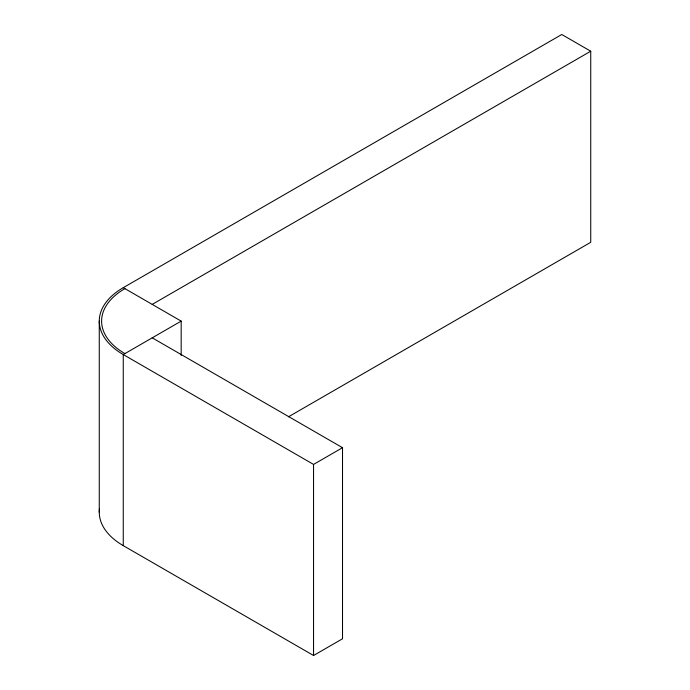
<?xml version="1.0" encoding="UTF-8"?>
<svg xmlns="http://www.w3.org/2000/svg" width="690" height="690" viewBox="0 0 690 690"><rect width="100%" height="100%" fill="white"/><g stroke="black" fill="none" stroke-linecap="round" stroke-linejoin="round"><path stroke-width="1.03" d="M152.214 337.833L342.516 447.698L342.516 638.785L313.553 655.5L123.26 545.635L123.26 354.557A81.912 47.291 0 0 1 123.26 287.678L561.772 34.5L590.735 51.215L590.735 242.302L288.437 416.829M152.214 304.394L590.735 51.215M181.177 355.462L181.177 321.117L123.26 354.557L313.553 464.422L342.516 447.698M123.26 287.678L181.177 321.117M313.553 464.422L313.553 655.5M99.265 321.117L99.265 512.196M124.916 353.599A79.566 45.937 0 0 1 124.916 288.627M123.26 545.635A81.912 47.291 0 0 1 99.515 508.487"/></g></svg>
